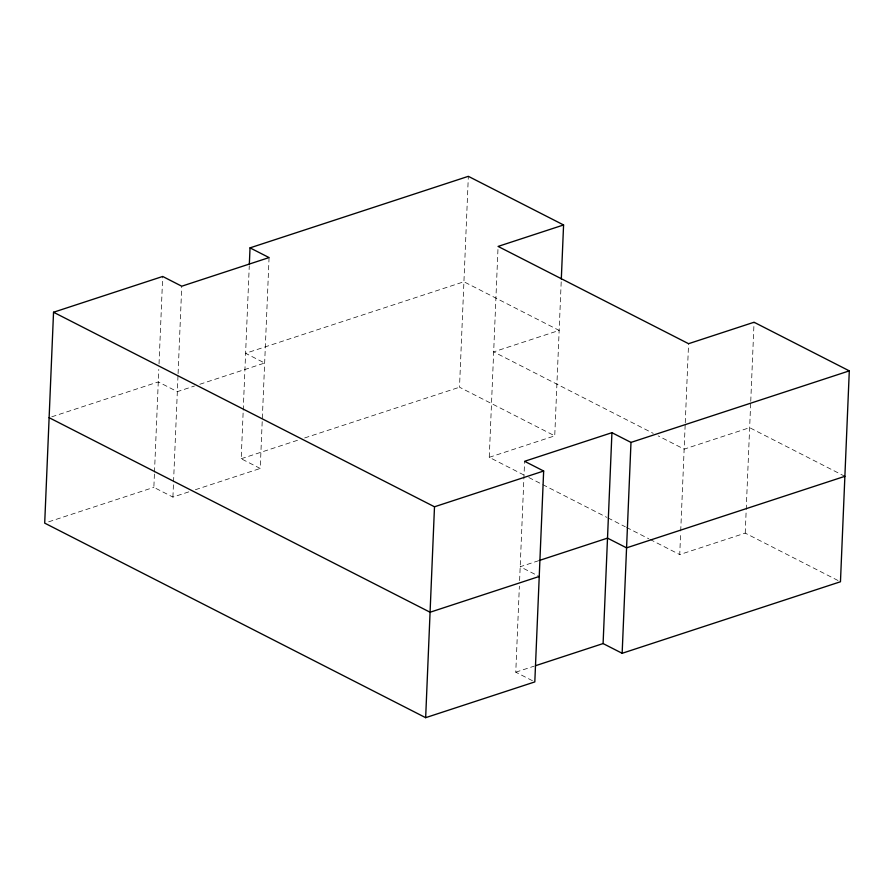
<?xml version="1.0" encoding="UTF-8"?>
<svg xmlns="http://www.w3.org/2000/svg" width="894" height="894" viewBox="0 0 894 894"><rect width="100%" height="100%" fill="white"/><g stroke="black" fill="none" stroke-linecap="round" stroke-linejoin="round"><path stroke-width="0.67" stroke-dasharray="4.47 3.35" d="M188.779 491.879L172.911 497.086L153.857 487.353L154.438 473.485M154.494 472.099L158.797 369.423M159.031 363.88L162.697 276.469M172.911 497.086L173.492 483.207M173.548 481.821L178.029 374.988M178.085 373.603L181.75 286.203M269.072 257.584L260.232 468.467L241.19 458.745L243.168 411.575M243.224 410.19L249.27 265.898M561.197 281.845L554.738 435.847L459.505 387.214L468.344 176.33M523.884 474.993L489.253 457.315L498.081 246.42M532.433 680.692L515.771 672.176L519.369 586.162M519.604 580.608L524.61 461.293M837.991 580.497L745.227 533.126L679.731 554.582L680.658 532.388M680.714 531.002L685.195 424.169M685.251 422.784L688.57 343.698M745.227 533.126L746.155 510.932M746.211 509.535L750.692 402.713M750.748 401.328L754.055 322.242M51.751 416.816L158.283 381.917L177.325 391.639L194.523 386.007M199.82 384.275L264.658 363.031L245.604 353.298L463.919 281.766L559.163 330.411L493.667 351.867L653.223 433.355M48.645 521.828L153.857 487.353M241.19 458.745L299.401 439.669M304.698 437.937L459.505 387.214M195.395 489.711L260.232 468.467M489.253 457.315L554.738 435.847M538.713 560.672L520.185 566.74L539.238 576.462M515.771 672.176L534.288 666.108M844.886 476.323L749.641 427.678L684.145 449.146L658.174 435.881M528.823 477.519L606.747 517.313M607.987 517.95L625.308 526.789M626.538 527.426L648.809 538.791M650.039 539.428L679.731 554.582"/><path stroke-width="1.34" d="M249.325 264.512L250.029 247.862L269.072 257.584L181.75 286.203L162.697 276.469L53.539 312.241L44.7 523.124L425.656 717.67L534.813 681.91L543.653 471.026L524.61 461.293L611.932 432.685L630.985 442.407L849.3 370.876L840.461 581.759L622.146 653.29L603.092 643.568L535.618 665.672M425.656 717.67L434.495 506.786L53.539 312.241M561.309 279.073L563.578 224.964L468.344 176.33L250.029 247.862M603.092 643.568L611.932 432.685M622.146 653.29L630.985 442.407M563.578 224.964L498.081 246.42L688.57 343.698L754.055 322.242L849.3 370.876M434.495 506.786L543.653 471.026M540.032 560.236L607.518 538.121L626.56 547.854L844.886 476.323M539.238 576.462L430.081 612.234L49.114 417.677"/></g></svg>
